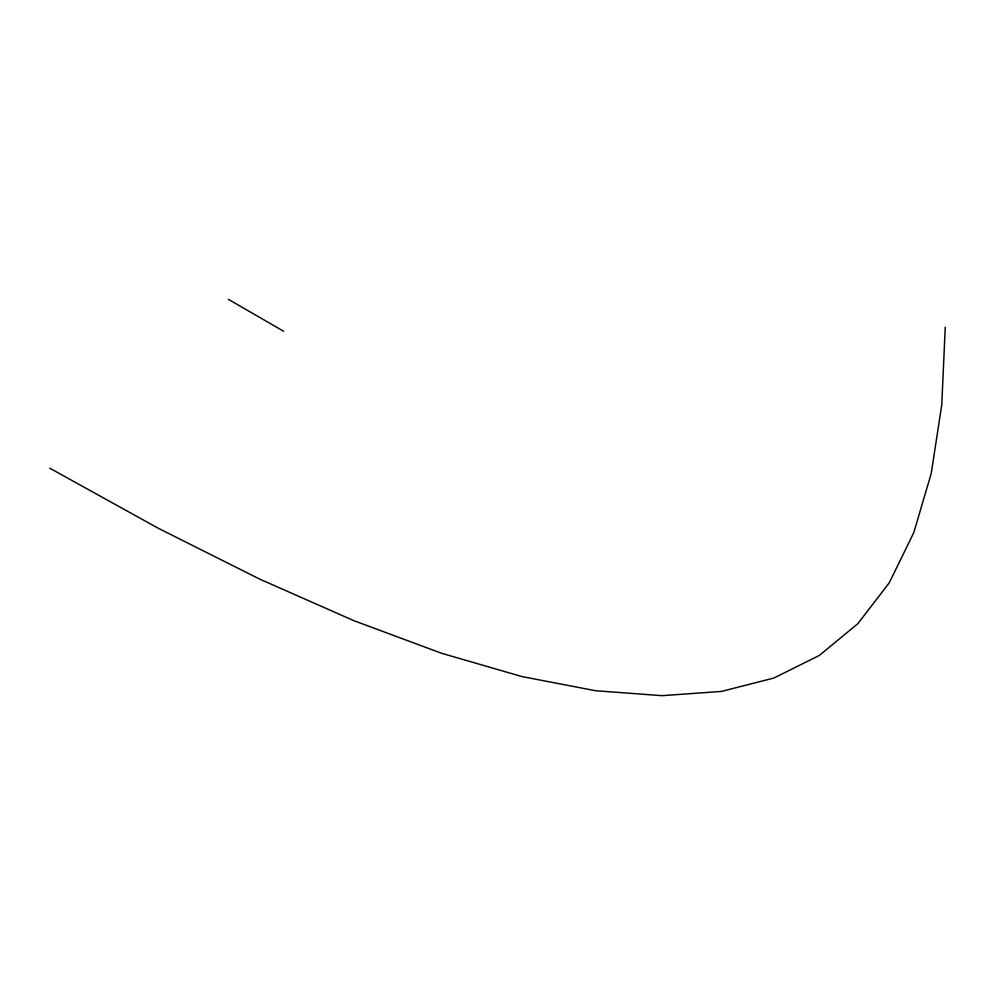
<?xml version="1.0" encoding="UTF-8"?>
<svg xmlns="http://www.w3.org/2000/svg" width="995" height="995" viewBox="0 0 995 995"><rect width="100%" height="100%" fill="white"/><g stroke="black" fill="none" stroke-linecap="round" stroke-linejoin="round"><path stroke-width="1.49" d="M945.25 327.218L941.755 404.878L931.258 473.359L913.771 532.661L889.281 582.771L857.802 623.716L819.32 655.469L773.849 678.043L721.375 691.45L661.911 695.667L595.445 690.704L521.989 676.575L441.531 653.255L354.083 620.756L259.633 579.078L158.193 528.221L49.75 468.185M228.365 299.333L283.637 331.248"/></g></svg>
